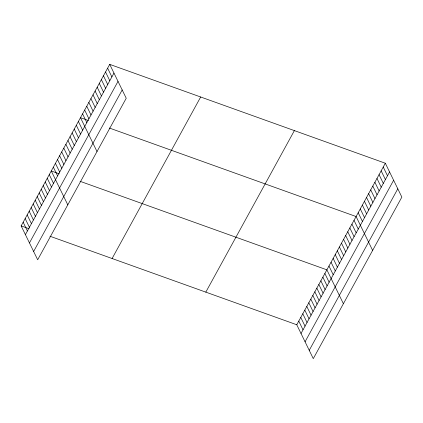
<?xml version="1.0" encoding="UTF-8"?>
<svg xmlns="http://www.w3.org/2000/svg" width="423" height="423" viewBox="0 0 423 423"><rect width="100%" height="100%" fill="white"/><g stroke="black" fill="none" stroke-linecap="round" stroke-linejoin="round"><path stroke-width="0.63" d="M109.716 64.365L126.234 98.242L37.673 259.77L21.15 225.898L109.716 64.365L385.327 163.23L401.85 197.102L313.284 358.635L296.766 324.758L49.962 236.23M25.406 234.622L113.972 73.094M29.451 242.924L118.017 81.39M33.623 251.474L122.189 89.946M112.1 258.522L200.666 96.994M205.811 292.134L294.376 130.607M296.766 324.758L385.327 163.23M301.023 333.483L389.583 171.955M305.068 341.784L393.633 180.256M309.239 350.334L397.8 188.806M88.396 120.507L80.486 117.673L97.01 151.545M109.298 128.005L356.103 216.534L372.626 250.411M59.172 173.811L51.262 170.977L67.786 204.854M80.074 181.308L326.879 269.837L343.397 303.714M21.15 225.898L29.06 228.732M383.238 167.037L387.494 175.762M381.155 170.844L385.411 179.569M379.066 174.651L383.323 183.376M376.978 178.458L381.234 187.183M374.889 182.265L379.145 190.995M372.8 186.072L377.057 194.802M370.717 189.879L374.974 198.609M368.629 193.686L372.885 202.416M366.54 197.499L370.797 206.223M364.452 201.306L368.708 210.03M362.363 205.113L366.619 213.837M360.28 208.92L364.531 217.644M358.191 212.727L362.448 221.451M354.014 220.341L358.27 229.065M351.925 224.148L356.182 232.877M349.837 227.955L354.093 236.684M347.754 231.762L352.01 240.491M345.665 235.569L349.921 244.298M343.576 239.376L347.833 248.105M341.488 243.188L345.744 251.912M339.399 246.995L343.656 255.719M337.316 250.802L341.573 259.526M335.228 254.609L339.484 263.333M333.139 258.416L337.395 267.14M331.05 262.223L335.307 270.947M328.962 266.03L333.218 274.76M324.869 273.501L329.126 282.226M322.86 277.16L327.116 285.885M320.856 280.824L325.113 289.549M318.847 284.483L323.103 293.208M316.838 288.142L321.094 296.872M314.834 291.807L319.09 300.531M312.824 295.466L317.081 304.195M310.815 299.13L315.072 307.854M308.811 302.789L313.068 311.518M306.802 306.453L311.058 315.177M304.793 310.112L309.049 318.842M302.789 313.776L307.045 322.5M300.779 317.435L305.036 326.159M298.77 321.094L303.027 329.824M107.627 68.177L111.884 76.901M105.539 71.984L109.795 80.708M103.45 75.791L107.706 84.515M101.361 79.598L105.618 88.322M99.278 83.405L103.535 92.129M97.19 87.212L101.446 95.936M95.101 91.019L99.357 99.743M93.012 94.826L97.269 103.556M90.924 98.633L95.18 107.363M88.835 102.44L93.092 111.17M86.752 106.247L91.008 114.977M84.663 110.054L88.92 118.784M82.575 113.866L86.831 122.591M78.398 121.48L82.654 130.205M76.314 125.287L80.571 134.012M74.226 129.094L78.482 137.819M72.137 132.901L76.394 141.626M70.049 136.708L74.305 145.433M67.96 140.515L72.217 149.245M65.877 144.322L70.133 153.052M63.788 148.129L68.045 156.859M61.7 151.936L65.956 160.666M59.611 155.749L63.868 164.473M57.523 159.556L61.779 168.28M55.434 163.363L59.691 172.087M53.351 167.17L57.607 175.894M49.253 174.636L53.51 183.365M47.249 178.3L51.506 187.024M45.24 181.959L49.496 190.688M43.231 185.623L47.487 194.347M41.227 189.282L45.483 198.012M39.217 192.946L43.474 201.671M37.208 196.605L41.465 205.329M35.204 200.264L39.461 208.994M33.195 203.928L37.451 212.653M31.186 207.587L35.442 216.317M29.182 211.251L33.438 219.976M27.172 214.91L31.429 223.64M25.163 218.575L29.42 227.299M23.159 222.234L27.416 230.963"/></g></svg>
